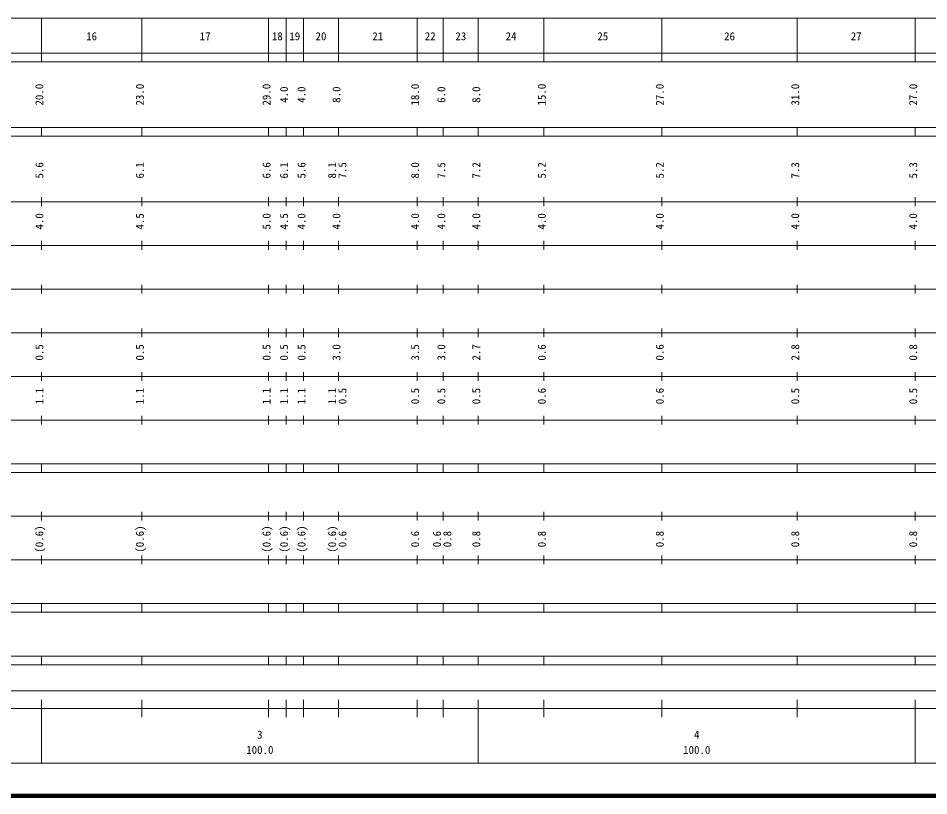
# Model space of a CAD drawing. Units: millimetres on the paper, enlarged 1000 times. Extents: x 40000 to 680000, y 20000 to 380000.
# Drawn here: x 262699 to 471116, y 20000 to 198000 of the extents above; entities that cross this region are included whole.
import ezdxf
from ezdxf.enums import TextEntityAlignment as Align

# ---------------------------------------------------------------- set-up
doc = ezdxf.new("R2010")
doc.units = ezdxf.units.MM
doc.header["$LTSCALE"] = 1000
doc.layers.add('M-TTL', color=2, linetype='Continuous', lineweight=140)
doc.layers.add('M-TTL-BAND', color=7, linetype='Continuous', lineweight=13)
doc.styles.add('ＭＳ ゴシック', font='')
doc.styles.get('ＭＳ ゴシック').set_extended_font_data('MS Gothic')

msp = doc.modelspace()

# ---------------------------------------------------------------- linework, layer by layer
at = {"layer": 'M-TTL'}
msp.add_line((40000, 20000), (680000, 20000), dxfattribs=at)
at = {"layer": 'M-TTL-BAND'}
for p, q in [((68000, 198000), (579000, 198000)), ((268000, 188000), (268000, 198000)), ((291000, 188000), (291000, 198000)), ((320000, 188000), (320000, 198000)), ((324000, 188000), (324000, 198000)), ((328000, 188000), (328000, 198000)), ((336000, 188000), (336000, 198000)), ((354000, 188000), (354000, 198000)), ((360000, 188000), (360000, 198000)), ((368000, 188000), (368000, 198000)), ((383000, 188000), (383000, 198000)), ((410000, 188000), (410000, 198000)), ((441000, 188000), (441000, 198000)), ((468000, 188000), (468000, 198000)), ((40000, 190000), (579000, 190000)), ((40000, 188000), (579000, 188000)), ((40000, 173000), (579000, 173000)), ((268000, 171000), (268000, 173000)), ((291000, 171000), (291000, 173000)), ((320000, 171000), (320000, 173000)), ((324000, 171000), (324000, 173000)), ((328000, 171000), (328000, 173000)), ((336000, 171000), (336000, 173000)), ((354000, 171000), (354000, 173000)), ((360000, 171000), (360000, 173000)), ((368000, 171000), (368000, 173000)), ((383000, 171000), (383000, 173000)), ((410000, 171000), (410000, 173000)), ((441000, 171000), (441000, 173000)), ((468000, 171000), (468000, 173000)), ((40000, 171000), (579000, 171000)), ((268000, 155000), (268000, 157000)), ((291000, 155000), (291000, 157000)), ((320000, 155000), (320000, 157000)), ((324000, 155000), (324000, 157000)), ((328000, 155000), (328000, 157000)), ((336000, 155000), (336000, 157000)), ((354000, 155000), (354000, 157000)), ((360000, 155000), (360000, 157000)), ((368000, 155000), (368000, 157000)), ((383000, 155000), (383000, 157000)), ((410000, 155000), (410000, 157000)), ((441000, 155000), (441000, 157000)), ((468000, 155000), (468000, 157000)), ((40000, 156000), (579000, 156000)), ((46000, 146000), (579000, 146000)), ((268000, 145000), (268000, 147000)), ((291000, 145000), (291000, 147000)), ((320000, 145000), (320000, 147000)), ((324000, 145000), (324000, 147000)), ((328000, 145000), (328000, 147000)), ((336000, 145000), (336000, 147000)), ((354000, 145000), (354000, 147000)), ((360000, 145000), (360000, 147000)), ((368000, 145000), (368000, 147000)), ((383000, 145000), (383000, 147000)), ((410000, 145000), (410000, 147000)), ((441000, 145000), (441000, 147000)), ((468000, 145000), (468000, 147000)), ((52000, 136000), (579000, 136000)), ((268000, 135000), (268000, 137000)), ((291000, 135000), (291000, 137000)), ((320000, 135000), (320000, 137000)), ((324000, 135000), (324000, 137000)), ((328000, 135000), (328000, 137000)), ((336000, 135000), (336000, 137000)), ((354000, 135000), (354000, 137000)), ((360000, 135000), (360000, 137000)), ((368000, 135000), (368000, 137000)), ((383000, 135000), (383000, 137000)), ((410000, 135000), (410000, 137000)), ((441000, 135000), (441000, 137000)), ((468000, 135000), (468000, 137000)), ((46000, 126000), (579000, 126000)), ((268000, 125000), (268000, 127000)), ((291000, 125000), (291000, 127000)), ((320000, 125000), (320000, 127000)), ((324000, 125000), (324000, 127000)), ((328000, 125000), (328000, 127000)), ((336000, 125000), (336000, 127000)), ((354000, 125000), (354000, 127000)), ((360000, 125000), (360000, 127000)), ((368000, 125000), (368000, 127000)), ((383000, 125000), (383000, 127000)), ((410000, 125000), (410000, 127000)), ((441000, 125000), (441000, 127000)), ((468000, 125000), (468000, 127000)), ((268000, 115000), (268000, 117000)), ((291000, 115000), (291000, 117000)), ((320000, 115000), (320000, 117000)), ((324000, 115000), (324000, 117000)), ((328000, 115000), (328000, 117000)), ((336000, 115000), (336000, 117000)), ((354000, 115000), (354000, 117000)), ((360000, 115000), (360000, 117000)), ((368000, 115000), (368000, 117000)), ((383000, 115000), (383000, 117000)), ((410000, 115000), (410000, 117000)), ((441000, 115000), (441000, 117000)), ((468000, 115000), (468000, 117000)), ((52000, 116000), (579000, 116000)), ((268000, 105000), (268000, 107000)), ((291000, 105000), (291000, 107000)), ((320000, 105000), (320000, 107000)), ((324000, 105000), (324000, 107000)), ((328000, 105000), (328000, 107000)), ((336000, 105000), (336000, 107000)), ((354000, 105000), (354000, 107000)), ((360000, 105000), (360000, 107000)), ((368000, 105000), (368000, 107000)), ((383000, 105000), (383000, 107000)), ((410000, 105000), (410000, 107000)), ((441000, 105000), (441000, 107000)), ((468000, 105000), (468000, 107000)), ((46000, 106000), (579000, 106000)), ((40000, 96000), (579000, 96000)), ((268000, 94000), (268000, 96000)), ((291000, 94000), (291000, 96000)), ((320000, 94000), (320000, 96000)), ((324000, 94000), (324000, 96000)), ((328000, 94000), (328000, 96000)), ((336000, 94000), (336000, 96000)), ((354000, 94000), (354000, 96000)), ((360000, 94000), (360000, 96000)), ((368000, 94000), (368000, 96000)), ((383000, 94000), (383000, 96000)), ((410000, 94000), (410000, 96000)), ((441000, 94000), (441000, 96000)), ((468000, 94000), (468000, 96000)), ((40000, 94000), (579000, 94000)), ((49000, 84000), (579000, 84000)), ((268000, 83000), (268000, 85000)), ((291000, 83000), (291000, 85000)), ((320000, 83000), (320000, 85000)), ((324000, 83000), (324000, 85000)), ((328000, 83000), (328000, 85000)), ((336000, 83000), (336000, 85000)), ((354000, 83000), (354000, 85000)), ((360000, 83000), (360000, 85000)), ((368000, 83000), (368000, 85000)), ((383000, 83000), (383000, 85000)), ((410000, 83000), (410000, 85000)), ((441000, 83000), (441000, 85000)), ((468000, 83000), (468000, 85000)), ((40000, 74000), (579000, 74000)), ((268000, 73000), (268000, 75000)), ((291000, 73000), (291000, 75000)), ((320000, 73000), (320000, 75000)), ((324000, 73000), (324000, 75000)), ((328000, 73000), (328000, 75000)), ((336000, 73000), (336000, 75000)), ((354000, 73000), (354000, 75000)), ((360000, 73000), (360000, 75000)), ((368000, 73000), (368000, 75000)), ((383000, 73000), (383000, 75000)), ((410000, 73000), (410000, 75000)), ((441000, 73000), (441000, 75000)), ((468000, 73000), (468000, 75000)), ((40000, 64000), (579000, 64000)), ((268000, 62000), (268000, 64000)), ((291000, 62000), (291000, 64000)), ((320000, 62000), (320000, 64000)), ((324000, 62000), (324000, 64000)), ((328000, 62000), (328000, 64000)), ((336000, 62000), (336000, 64000)), ((354000, 62000), (354000, 64000)), ((360000, 62000), (360000, 64000)), ((368000, 62000), (368000, 64000)), ((383000, 62000), (383000, 64000)), ((410000, 62000), (410000, 64000)), ((441000, 62000), (441000, 64000)), ((468000, 62000), (468000, 64000)), ((40000, 62000), (579000, 62000)), ((40000, 52000), (579000, 52000)), ((268000, 50000), (268000, 52000)), ((291000, 50000), (291000, 52000)), ((320000, 50000), (320000, 52000)), ((324000, 50000), (324000, 52000)), ((328000, 50000), (328000, 52000)), ((336000, 50000), (336000, 52000)), ((354000, 50000), (354000, 52000)), ((360000, 50000), (360000, 52000)), ((368000, 50000), (368000, 52000)), ((383000, 50000), (383000, 52000)), ((410000, 50000), (410000, 52000)), ((441000, 50000), (441000, 52000)), ((468000, 50000), (468000, 52000)), ((40000, 50000), (579000, 50000)), ((71000, 44000), (560000, 44000)), ((268000, 27500), (268000, 42000)), ((291000, 38000), (291000, 42000)), ((320000, 38000), (320000, 42000)), ((324000, 38000), (324000, 42000)), ((328000, 38000), (328000, 42000)), ((336000, 38000), (336000, 42000)), ((354000, 38000), (354000, 42000)), ((360000, 38000), (360000, 42000)), ((368000, 27500), (368000, 42000)), ((383000, 38000), (383000, 42000)), ((410000, 38000), (410000, 42000)), ((441000, 38000), (441000, 42000)), ((468000, 27500), (468000, 42000)), ((40000, 40000), (579000, 40000)), ((68000, 27500), (579000, 27500))]:
    msp.add_line(p, q, dxfattribs=at)

# ---------------------------------------------------------------- texts
at = {"layer": 'M-TTL-BAND', "style": 'ＭＳ ゴシック'}
for s, p in [('16', (279500, 192405)), ('17', (305500, 192405)), ('18', (322000, 192405)), ('19', (326000, 192405)), ('20', (332000, 192405)), ('21', (345000, 192405)), ('22', (357000, 192405)), ('23', (364000, 192405)), ('24', (375500, 192405)), ('25', (396500, 192405)), ('26', (425500, 192405)), ('27', (454500, 192405)), ('3', (318000, 32523)), ('4', (418000, 32523)), ('100.0', (318000, 29033)), ('100.0', (418000, 29033))]:
    msp.add_text(s, height=1833, dxfattribs=at).set_placement(p, align=Align.BOTTOM_CENTER)
for s, p in [('20.0', (269000, 180500)), ('23.0', (292000, 180500)), ('29.0', (321000, 180500)), ('4.0', (325000, 180500)), ('4.0', (329000, 180500)), ('8.0', (337000, 180500)), ('18.0', (355000, 180500)), ('6.0', (361000, 180500)), ('8.0', (369000, 180500)), ('15.0', (384000, 180500)), ('27.0', (411000, 180500)), ('31.0', (442000, 180500)), ('27.0', (469000, 180500)), ('5.6', (269000, 163174)), ('6.1', (292000, 163174)), ('6.6', (321000, 163174)), ('6.1', (325000, 163174)), ('5.6', (329000, 163174)), ('8.1', (336000, 163174)), ('7.5', (338370, 163174)), ('8.0', (355000, 163174)), ('7.5', (361000, 163174)), ('7.2', (369000, 163174)), ('5.2', (384000, 163174)), ('5.2', (411000, 163174)), ('7.3', (442000, 163174)), ('5.3', (469000, 163174)), ('4.0', (269000, 151500)), ('4.5', (292000, 151500)), ('5.0', (321000, 151500)), ('4.5', (325000, 151500)), ('4.0', (329000, 151500)), ('4.0', (337000, 151500)), ('4.0', (355000, 151500)), ('4.0', (361000, 151500)), ('4.0', (369000, 151500)), ('4.0', (384000, 151500)), ('4.0', (411000, 151500)), ('4.0', (442000, 151500)), ('4.0', (469000, 151500)), ('0.5', (269000, 121500)), ('0.5', (292000, 121500)), ('0.5', (321000, 121500)), ('0.5', (325000, 121500)), ('0.5', (329000, 121500)), ('3.0', (337000, 121500)), ('3.5', (355000, 121500)), ('3.0', (361000, 121500)), ('2.7', (369000, 121500)), ('0.6', (384000, 121500)), ('0.6', (411000, 121500)), ('2.8', (442000, 121500)), ('0.8', (469000, 121500)), ('1.1', (269000, 111500)), ('1.1', (292000, 111500)), ('1.1', (321000, 111500)), ('1.1', (325000, 111500)), ('1.1', (329000, 111500)), ('1.1', (336000, 111500)), ('0.5', (338370, 111500)), ('0.5', (355000, 111500)), ('0.5', (361000, 111500)), ('0.5', (369000, 111500)), ('0.6', (384000, 111500)), ('0.6', (411000, 111500)), ('0.5', (442000, 111500)), ('0.5', (469000, 111500)), ('(0.6)', (269000, 78764)), ('(0.6)', (292000, 78764)), ('(0.6)', (321000, 78764)), ('(0.6)', (325000, 78764)), ('(0.6)', (329000, 78764)), ('(0.6)', (336000, 78764)), ('0.6', (338370, 78764)), ('0.6', (355000, 78764)), ('0.6', (360000, 78764)), ('0.8', (362370, 78764)), ('0.8', (369000, 78764)), ('0.8', (384000, 78764)), ('0.8', (411000, 78764)), ('0.8', (442000, 78764)), ('0.8', (469000, 78764))]:
    msp.add_text(s, height=1833, rotation=90, dxfattribs=at).set_placement(p, align=Align.BOTTOM_CENTER)

doc.saveas('drawing.dxf')
